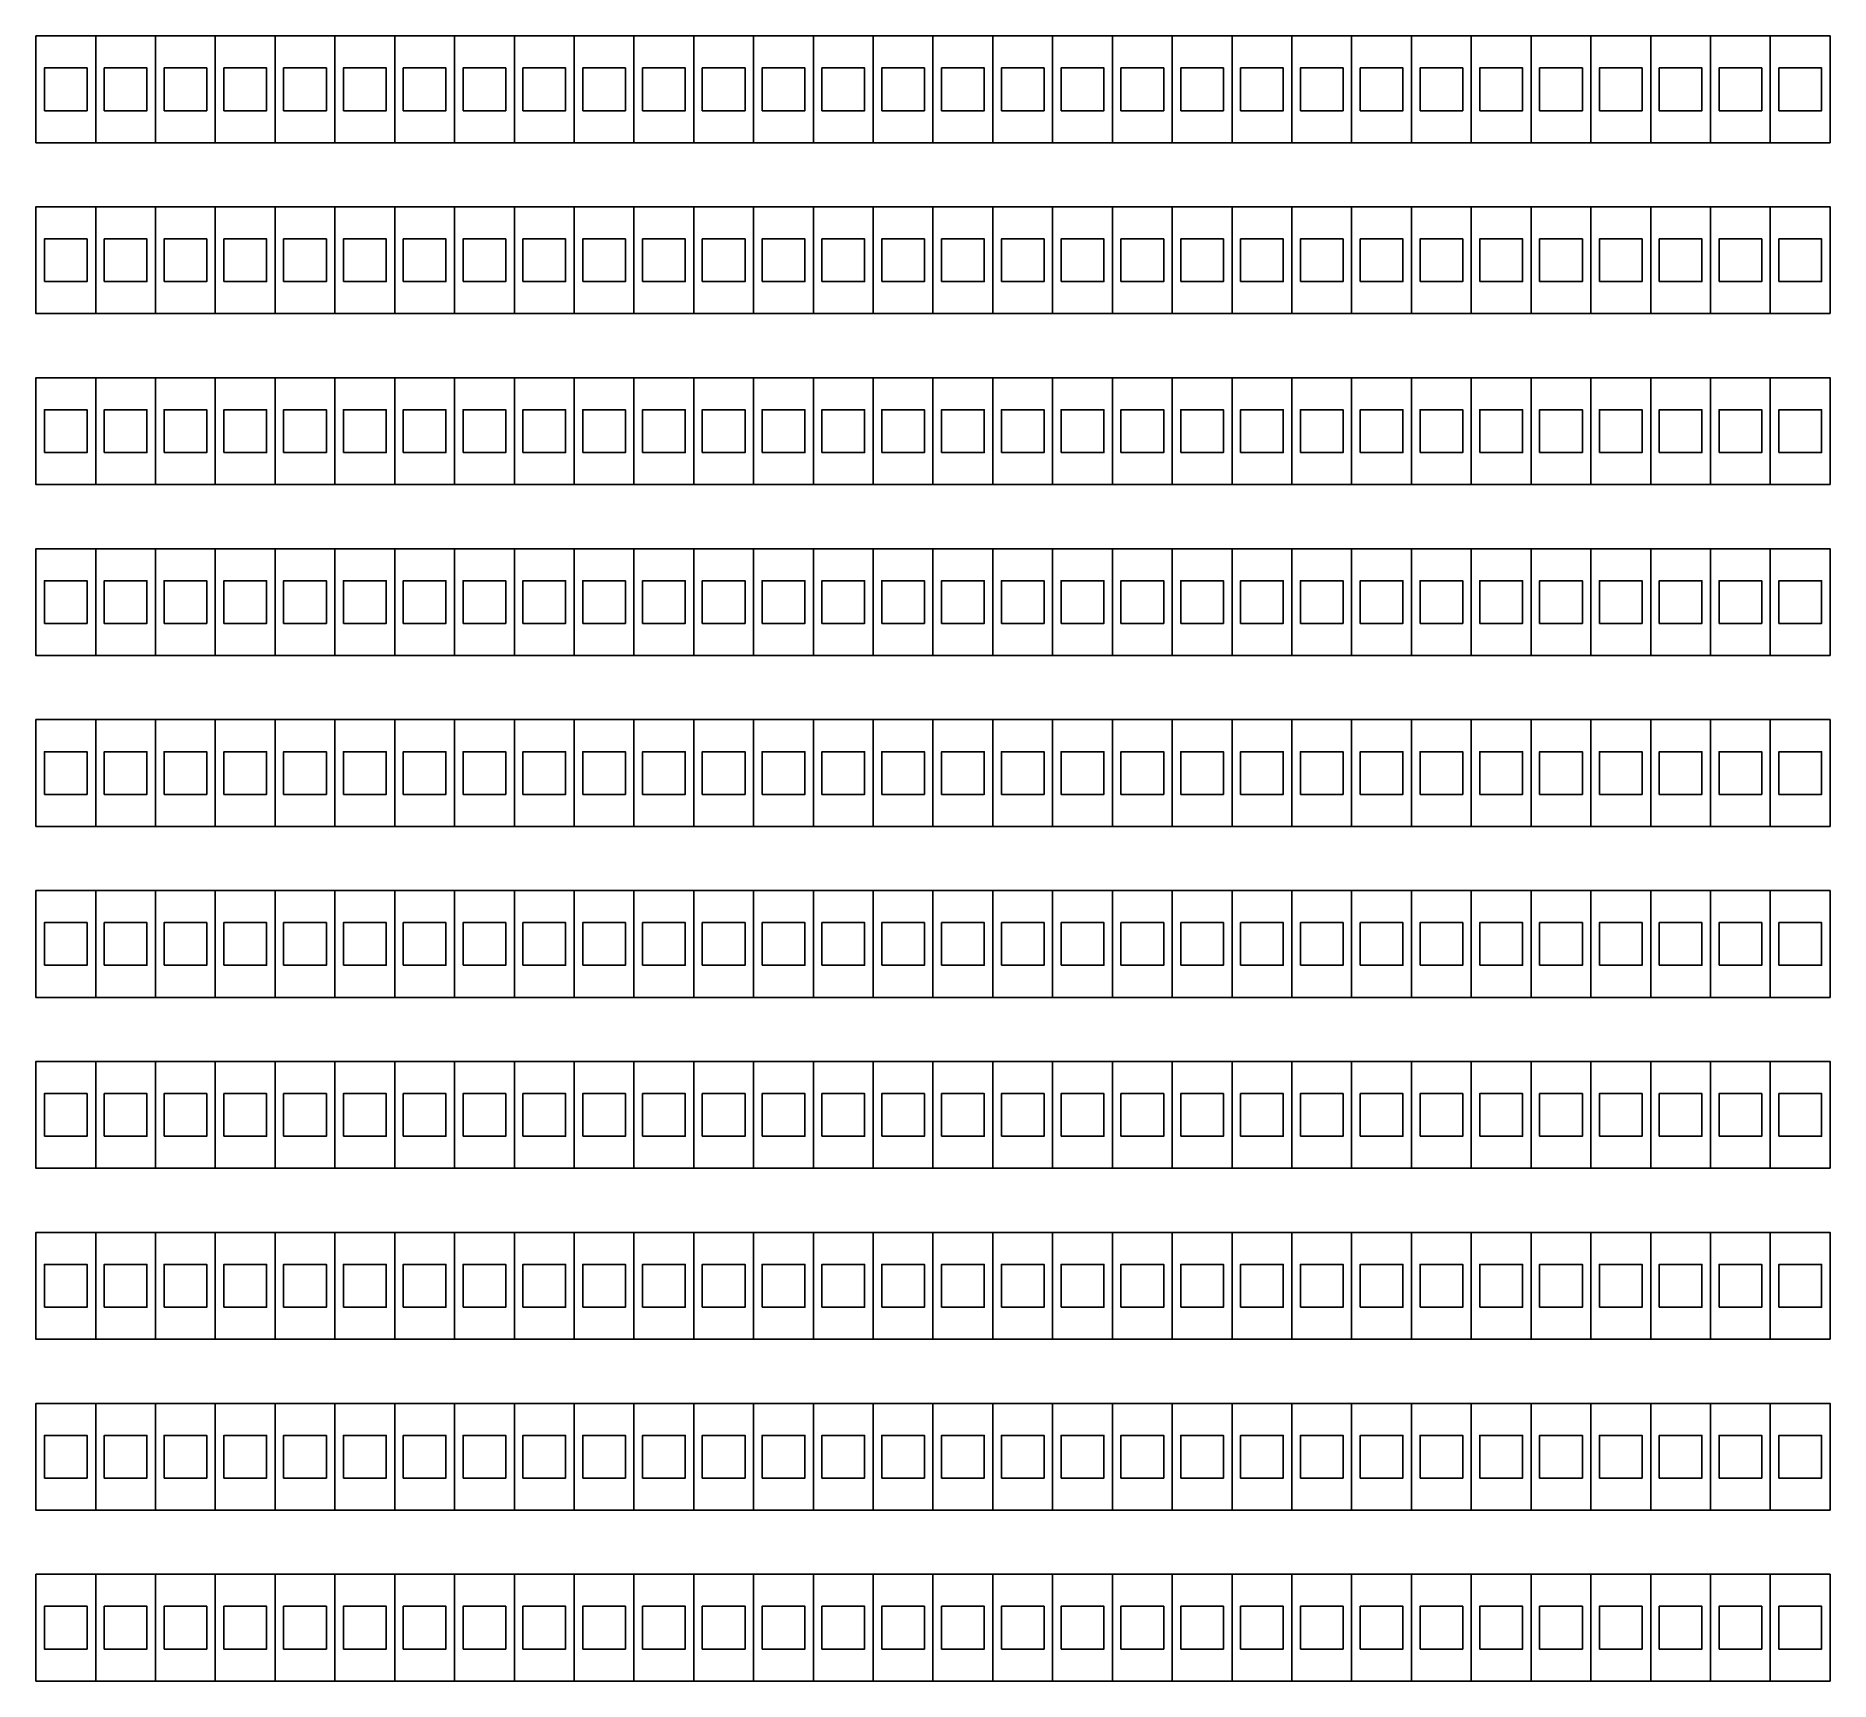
# Model space of a CAD drawing. Header units: millimetres. Extents: x -11 to 199, y 1 to 194.
import ezdxf

# ---------------------------------------------------------------- set-up
doc = ezdxf.new("R2010")
doc.units = ezdxf.units.MM
doc.layers.get('0').update_dxf_attribs({"linetype": 'CONTINUOUS'})

msp = doc.modelspace()

# ---------------------------------------------------------------- linework, layer by layer
for points in [[(-4, 181.25), (-4, 193.75), (-11, 193.75), (-11, 181.25)], [(3, 181.25), (3, 193.75), (-4, 193.75), (-4, 181.25)], [(10, 181.25), (10, 193.75), (3, 193.75), (3, 181.25)], [(17, 181.25), (17, 193.75), (10, 193.75), (10, 181.25)], [(24, 181.25), (24, 193.75), (17, 193.75), (17, 181.25)], [(31, 181.25), (31, 193.75), (24, 193.75), (24, 181.25)], [(38, 181.25), (38, 193.75), (31, 193.75), (31, 181.25)], [(45, 181.25), (45, 193.75), (38, 193.75), (38, 181.25)], [(52, 181.25), (52, 193.75), (45, 193.75), (45, 181.25)], [(59, 181.25), (59, 193.75), (52, 193.75), (52, 181.25)], [(66, 181.25), (66, 193.75), (59, 193.75), (59, 181.25)], [(73, 181.25), (73, 193.75), (66, 193.75), (66, 181.25)], [(80, 181.25), (80, 193.75), (73, 193.75), (73, 181.25)], [(87, 181.25), (87, 193.75), (80, 193.75), (80, 181.25)], [(94, 181.25), (94, 193.75), (87, 193.75), (87, 181.25)], [(101, 181.25), (101, 193.75), (94, 193.75), (94, 181.25)], [(108, 181.25), (108, 193.75), (101, 193.75), (101, 181.25)], [(115, 181.25), (115, 193.75), (108, 193.75), (108, 181.25)], [(122, 181.25), (122, 193.75), (115, 193.75), (115, 181.25)], [(129, 181.25), (129, 193.75), (122, 193.75), (122, 181.25)], [(136, 181.25), (136, 193.75), (129, 193.75), (129, 181.25)], [(143, 181.25), (143, 193.75), (136, 193.75), (136, 181.25)], [(150, 181.25), (150, 193.75), (143, 193.75), (143, 181.25)], [(157, 181.25), (157, 193.75), (150, 193.75), (150, 181.25)], [(164, 181.25), (164, 193.75), (157, 193.75), (157, 181.25)], [(171, 181.25), (171, 193.75), (164, 193.75), (164, 181.25)], [(178, 181.25), (178, 193.75), (171, 193.75), (171, 181.25)], [(185, 181.25), (185, 193.75), (178, 193.75), (178, 181.25)], [(192, 181.25), (192, 193.75), (185, 193.75), (185, 181.25)], [(199, 181.25), (199, 193.75), (192, 193.75), (192, 181.25)], [(-10, 185), (-10, 190), (-5, 190), (-5, 185)], [(-3, 185), (-3, 190), (2, 190), (2, 185)], [(4, 185), (4, 190), (9, 190), (9, 185)], [(11, 185), (11, 190), (16, 190), (16, 185)], [(18, 185), (18, 190), (23, 190), (23, 185)], [(25, 185), (25, 190), (30, 190), (30, 185)], [(32, 185), (32, 190), (37, 190), (37, 185)], [(39, 185), (39, 190), (44, 190), (44, 185)], [(46, 185), (46, 190), (51, 190), (51, 185)], [(53, 185), (53, 190), (58, 190), (58, 185)], [(60, 185), (60, 190), (65, 190), (65, 185)], [(67, 185), (67, 190), (72, 190), (72, 185)], [(74, 185), (74, 190), (79, 190), (79, 185)], [(81, 185), (81, 190), (86, 190), (86, 185)], [(88, 185), (88, 190), (93, 190), (93, 185)], [(95, 185), (95, 190), (100, 190), (100, 185)], [(102, 185), (102, 190), (107, 190), (107, 185)], [(109, 185), (109, 190), (114, 190), (114, 185)], [(116, 185), (116, 190), (121, 190), (121, 185)], [(123, 185), (123, 190), (128, 190), (128, 185)], [(130, 185), (130, 190), (135, 190), (135, 185)], [(137, 185), (137, 190), (142, 190), (142, 185)], [(144, 185), (144, 190), (149, 190), (149, 185)], [(151, 185), (151, 190), (156, 190), (156, 185)], [(158, 185), (158, 190), (163, 190), (163, 185)], [(165, 185), (165, 190), (170, 190), (170, 185)], [(172, 185), (172, 190), (177, 190), (177, 185)], [(179, 185), (179, 190), (184, 190), (184, 185)], [(186, 185), (186, 190), (191, 190), (191, 185)], [(193, 185), (193, 190), (198, 190), (198, 185)], [(-4, 161.25), (-4, 173.75), (-11, 173.75), (-11, 161.25)], [(3, 161.25), (3, 173.75), (-4, 173.75), (-4, 161.25)], [(10, 161.25), (10, 173.75), (3, 173.75), (3, 161.25)], [(17, 161.25), (17, 173.75), (10, 173.75), (10, 161.25)], [(24, 161.25), (24, 173.75), (17, 173.75), (17, 161.25)], [(31, 161.25), (31, 173.75), (24, 173.75), (24, 161.25)], [(38, 161.25), (38, 173.75), (31, 173.75), (31, 161.25)], [(45, 161.25), (45, 173.75), (38, 173.75), (38, 161.25)], [(52, 161.25), (52, 173.75), (45, 173.75), (45, 161.25)], [(59, 161.25), (59, 173.75), (52, 173.75), (52, 161.25)], [(66, 161.25), (66, 173.75), (59, 173.75), (59, 161.25)], [(73, 161.25), (73, 173.75), (66, 173.75), (66, 161.25)], [(80, 161.25), (80, 173.75), (73, 173.75), (73, 161.25)], [(87, 161.25), (87, 173.75), (80, 173.75), (80, 161.25)], [(94, 161.25), (94, 173.75), (87, 173.75), (87, 161.25)], [(101, 161.25), (101, 173.75), (94, 173.75), (94, 161.25)], [(108, 161.25), (108, 173.75), (101, 173.75), (101, 161.25)], [(115, 161.25), (115, 173.75), (108, 173.75), (108, 161.25)], [(122, 161.25), (122, 173.75), (115, 173.75), (115, 161.25)], [(129, 161.25), (129, 173.75), (122, 173.75), (122, 161.25)], [(136, 161.25), (136, 173.75), (129, 173.75), (129, 161.25)], [(143, 161.25), (143, 173.75), (136, 173.75), (136, 161.25)], [(150, 161.25), (150, 173.75), (143, 173.75), (143, 161.25)], [(157, 161.25), (157, 173.75), (150, 173.75), (150, 161.25)], [(164, 161.25), (164, 173.75), (157, 173.75), (157, 161.25)], [(171, 161.25), (171, 173.75), (164, 173.75), (164, 161.25)], [(178, 161.25), (178, 173.75), (171, 173.75), (171, 161.25)], [(185, 161.25), (185, 173.75), (178, 173.75), (178, 161.25)], [(192, 161.25), (192, 173.75), (185, 173.75), (185, 161.25)], [(199, 161.25), (199, 173.75), (192, 173.75), (192, 161.25)], [(-10, 165), (-10, 170), (-5, 170), (-5, 165)], [(-3, 165), (-3, 170), (2, 170), (2, 165)], [(4, 165), (4, 170), (9, 170), (9, 165)], [(11, 165), (11, 170), (16, 170), (16, 165)], [(18, 165), (18, 170), (23, 170), (23, 165)], [(25, 165), (25, 170), (30, 170), (30, 165)], [(32, 165), (32, 170), (37, 170), (37, 165)], [(39, 165), (39, 170), (44, 170), (44, 165)], [(46, 165), (46, 170), (51, 170), (51, 165)], [(53, 165), (53, 170), (58, 170), (58, 165)], [(60, 165), (60, 170), (65, 170), (65, 165)], [(67, 165), (67, 170), (72, 170), (72, 165)], [(74, 165), (74, 170), (79, 170), (79, 165)], [(81, 165), (81, 170), (86, 170), (86, 165)], [(88, 165), (88, 170), (93, 170), (93, 165)], [(95, 165), (95, 170), (100, 170), (100, 165)], [(102, 165), (102, 170), (107, 170), (107, 165)], [(109, 165), (109, 170), (114, 170), (114, 165)], [(116, 165), (116, 170), (121, 170), (121, 165)], [(123, 165), (123, 170), (128, 170), (128, 165)], [(130, 165), (130, 170), (135, 170), (135, 165)], [(137, 165), (137, 170), (142, 170), (142, 165)], [(144, 165), (144, 170), (149, 170), (149, 165)], [(151, 165), (151, 170), (156, 170), (156, 165)], [(158, 165), (158, 170), (163, 170), (163, 165)], [(165, 165), (165, 170), (170, 170), (170, 165)], [(172, 165), (172, 170), (177, 170), (177, 165)], [(179, 165), (179, 170), (184, 170), (184, 165)], [(186, 165), (186, 170), (191, 170), (191, 165)], [(193, 165), (193, 170), (198, 170), (198, 165)], [(-4, 141.25), (-4, 153.75), (-11, 153.75), (-11, 141.25)], [(3, 141.25), (3, 153.75), (-4, 153.75), (-4, 141.25)], [(10, 141.25), (10, 153.75), (3, 153.75), (3, 141.25)], [(17, 141.25), (17, 153.75), (10, 153.75), (10, 141.25)], [(24, 141.25), (24, 153.75), (17, 153.75), (17, 141.25)], [(31, 141.25), (31, 153.75), (24, 153.75), (24, 141.25)], [(38, 141.25), (38, 153.75), (31, 153.75), (31, 141.25)], [(45, 141.25), (45, 153.75), (38, 153.75), (38, 141.25)], [(52, 141.25), (52, 153.75), (45, 153.75), (45, 141.25)], [(59, 141.25), (59, 153.75), (52, 153.75), (52, 141.25)], [(66, 141.25), (66, 153.75), (59, 153.75), (59, 141.25)], [(73, 141.25), (73, 153.75), (66, 153.75), (66, 141.25)], [(80, 141.25), (80, 153.75), (73, 153.75), (73, 141.25)], [(87, 141.25), (87, 153.75), (80, 153.75), (80, 141.25)], [(94, 141.25), (94, 153.75), (87, 153.75), (87, 141.25)], [(101, 141.25), (101, 153.75), (94, 153.75), (94, 141.25)], [(108, 141.25), (108, 153.75), (101, 153.75), (101, 141.25)], [(115, 141.25), (115, 153.75), (108, 153.75), (108, 141.25)], [(122, 141.25), (122, 153.75), (115, 153.75), (115, 141.25)], [(129, 141.25), (129, 153.75), (122, 153.75), (122, 141.25)], [(136, 141.25), (136, 153.75), (129, 153.75), (129, 141.25)], [(143, 141.25), (143, 153.75), (136, 153.75), (136, 141.25)], [(150, 141.25), (150, 153.75), (143, 153.75), (143, 141.25)], [(157, 141.25), (157, 153.75), (150, 153.75), (150, 141.25)], [(164, 141.25), (164, 153.75), (157, 153.75), (157, 141.25)], [(171, 141.25), (171, 153.75), (164, 153.75), (164, 141.25)], [(178, 141.25), (178, 153.75), (171, 153.75), (171, 141.25)], [(185, 141.25), (185, 153.75), (178, 153.75), (178, 141.25)], [(192, 141.25), (192, 153.75), (185, 153.75), (185, 141.25)], [(199, 141.25), (199, 153.75), (192, 153.75), (192, 141.25)], [(-10, 145), (-10, 150), (-5, 150), (-5, 145)], [(-3, 145), (-3, 150), (2, 150), (2, 145)], [(4, 145), (4, 150), (9, 150), (9, 145)], [(11, 145), (11, 150), (16, 150), (16, 145)], [(18, 145), (18, 150), (23, 150), (23, 145)], [(25, 145), (25, 150), (30, 150), (30, 145)], [(32, 145), (32, 150), (37, 150), (37, 145)], [(39, 145), (39, 150), (44, 150), (44, 145)], [(46, 145), (46, 150), (51, 150), (51, 145)], [(53, 145), (53, 150), (58, 150), (58, 145)], [(60, 145), (60, 150), (65, 150), (65, 145)], [(67, 145), (67, 150), (72, 150), (72, 145)], [(74, 145), (74, 150), (79, 150), (79, 145)], [(81, 145), (81, 150), (86, 150), (86, 145)], [(88, 145), (88, 150), (93, 150), (93, 145)], [(95, 145), (95, 150), (100, 150), (100, 145)], [(102, 145), (102, 150), (107, 150), (107, 145)], [(109, 145), (109, 150), (114, 150), (114, 145)], [(116, 145), (116, 150), (121, 150), (121, 145)], [(123, 145), (123, 150), (128, 150), (128, 145)], [(130, 145), (130, 150), (135, 150), (135, 145)], [(137, 145), (137, 150), (142, 150), (142, 145)], [(144, 145), (144, 150), (149, 150), (149, 145)], [(151, 145), (151, 150), (156, 150), (156, 145)], [(158, 145), (158, 150), (163, 150), (163, 145)], [(165, 145), (165, 150), (170, 150), (170, 145)], [(172, 145), (172, 150), (177, 150), (177, 145)], [(179, 145), (179, 150), (184, 150), (184, 145)], [(186, 145), (186, 150), (191, 150), (191, 145)], [(193, 145), (193, 150), (198, 150), (198, 145)], [(-4, 121.25), (-4, 133.75), (-11, 133.75), (-11, 121.25)], [(3, 121.25), (3, 133.75), (-4, 133.75), (-4, 121.25)], [(10, 121.25), (10, 133.75), (3, 133.75), (3, 121.25)], [(17, 121.25), (17, 133.75), (10, 133.75), (10, 121.25)], [(24, 121.25), (24, 133.75), (17, 133.75), (17, 121.25)], [(31, 121.25), (31, 133.75), (24, 133.75), (24, 121.25)], [(38, 121.25), (38, 133.75), (31, 133.75), (31, 121.25)], [(45, 121.25), (45, 133.75), (38, 133.75), (38, 121.25)], [(52, 121.25), (52, 133.75), (45, 133.75), (45, 121.25)], [(59, 121.25), (59, 133.75), (52, 133.75), (52, 121.25)], [(66, 121.25), (66, 133.75), (59, 133.75), (59, 121.25)], [(73, 121.25), (73, 133.75), (66, 133.75), (66, 121.25)], [(80, 121.25), (80, 133.75), (73, 133.75), (73, 121.25)], [(87, 121.25), (87, 133.75), (80, 133.75), (80, 121.25)], [(94, 121.25), (94, 133.75), (87, 133.75), (87, 121.25)], [(101, 121.25), (101, 133.75), (94, 133.75), (94, 121.25)], [(108, 121.25), (108, 133.75), (101, 133.75), (101, 121.25)], [(115, 121.25), (115, 133.75), (108, 133.75), (108, 121.25)], [(122, 121.25), (122, 133.75), (115, 133.75), (115, 121.25)], [(129, 121.25), (129, 133.75), (122, 133.75), (122, 121.25)], [(136, 121.25), (136, 133.75), (129, 133.75), (129, 121.25)], [(143, 121.25), (143, 133.75), (136, 133.75), (136, 121.25)], [(150, 121.25), (150, 133.75), (143, 133.75), (143, 121.25)], [(157, 121.25), (157, 133.75), (150, 133.75), (150, 121.25)], [(164, 121.25), (164, 133.75), (157, 133.75), (157, 121.25)], [(171, 121.25), (171, 133.75), (164, 133.75), (164, 121.25)], [(178, 121.25), (178, 133.75), (171, 133.75), (171, 121.25)], [(185, 121.25), (185, 133.75), (178, 133.75), (178, 121.25)], [(192, 121.25), (192, 133.75), (185, 133.75), (185, 121.25)], [(199, 121.25), (199, 133.75), (192, 133.75), (192, 121.25)], [(-10, 125), (-10, 130), (-5, 130), (-5, 125)], [(-3, 125), (-3, 130), (2, 130), (2, 125)], [(4, 125), (4, 130), (9, 130), (9, 125)], [(11, 125), (11, 130), (16, 130), (16, 125)], [(18, 125), (18, 130), (23, 130), (23, 125)], [(25, 125), (25, 130), (30, 130), (30, 125)], [(32, 125), (32, 130), (37, 130), (37, 125)], [(39, 125), (39, 130), (44, 130), (44, 125)], [(46, 125), (46, 130), (51, 130), (51, 125)], [(53, 125), (53, 130), (58, 130), (58, 125)], [(60, 125), (60, 130), (65, 130), (65, 125)], [(67, 125), (67, 130), (72, 130), (72, 125)], [(74, 125), (74, 130), (79, 130), (79, 125)], [(81, 125), (81, 130), (86, 130), (86, 125)], [(88, 125), (88, 130), (93, 130), (93, 125)], [(95, 125), (95, 130), (100, 130), (100, 125)], [(102, 125), (102, 130), (107, 130), (107, 125)], [(109, 125), (109, 130), (114, 130), (114, 125)], [(116, 125), (116, 130), (121, 130), (121, 125)], [(123, 125), (123, 130), (128, 130), (128, 125)], [(130, 125), (130, 130), (135, 130), (135, 125)], [(137, 125), (137, 130), (142, 130), (142, 125)], [(144, 125), (144, 130), (149, 130), (149, 125)], [(151, 125), (151, 130), (156, 130), (156, 125)], [(158, 125), (158, 130), (163, 130), (163, 125)], [(165, 125), (165, 130), (170, 130), (170, 125)], [(172, 125), (172, 130), (177, 130), (177, 125)], [(179, 125), (179, 130), (184, 130), (184, 125)], [(186, 125), (186, 130), (191, 130), (191, 125)], [(193, 125), (193, 130), (198, 130), (198, 125)], [(-4, 101.25), (-4, 113.75), (-11, 113.75), (-11, 101.25)], [(3, 101.25), (3, 113.75), (-4, 113.75), (-4, 101.25)], [(10, 101.25), (10, 113.75), (3, 113.75), (3, 101.25)], [(17, 101.25), (17, 113.75), (10, 113.75), (10, 101.25)], [(24, 101.25), (24, 113.75), (17, 113.75), (17, 101.25)], [(31, 101.25), (31, 113.75), (24, 113.75), (24, 101.25)], [(38, 101.25), (38, 113.75), (31, 113.75), (31, 101.25)], [(45, 101.25), (45, 113.75), (38, 113.75), (38, 101.25)], [(52, 101.25), (52, 113.75), (45, 113.75), (45, 101.25)], [(59, 101.25), (59, 113.75), (52, 113.75), (52, 101.25)], [(66, 101.25), (66, 113.75), (59, 113.75), (59, 101.25)], [(73, 101.25), (73, 113.75), (66, 113.75), (66, 101.25)], [(80, 101.25), (80, 113.75), (73, 113.75), (73, 101.25)], [(87, 101.25), (87, 113.75), (80, 113.75), (80, 101.25)], [(94, 101.25), (94, 113.75), (87, 113.75), (87, 101.25)], [(101, 101.25), (101, 113.75), (94, 113.75), (94, 101.25)], [(108, 101.25), (108, 113.75), (101, 113.75), (101, 101.25)], [(115, 101.25), (115, 113.75), (108, 113.75), (108, 101.25)], [(122, 101.25), (122, 113.75), (115, 113.75), (115, 101.25)], [(129, 101.25), (129, 113.75), (122, 113.75), (122, 101.25)], [(136, 101.25), (136, 113.75), (129, 113.75), (129, 101.25)], [(143, 101.25), (143, 113.75), (136, 113.75), (136, 101.25)], [(150, 101.25), (150, 113.75), (143, 113.75), (143, 101.25)], [(157, 101.25), (157, 113.75), (150, 113.75), (150, 101.25)], [(164, 101.25), (164, 113.75), (157, 113.75), (157, 101.25)], [(171, 101.25), (171, 113.75), (164, 113.75), (164, 101.25)], [(178, 101.25), (178, 113.75), (171, 113.75), (171, 101.25)], [(185, 101.25), (185, 113.75), (178, 113.75), (178, 101.25)], [(192, 101.25), (192, 113.75), (185, 113.75), (185, 101.25)], [(199, 101.25), (199, 113.75), (192, 113.75), (192, 101.25)], [(-10, 105), (-10, 110), (-5, 110), (-5, 105)], [(-3, 105), (-3, 110), (2, 110), (2, 105)], [(4, 105), (4, 110), (9, 110), (9, 105)], [(11, 105), (11, 110), (16, 110), (16, 105)], [(18, 105), (18, 110), (23, 110), (23, 105)], [(25, 105), (25, 110), (30, 110), (30, 105)], [(32, 105), (32, 110), (37, 110), (37, 105)], [(39, 105), (39, 110), (44, 110), (44, 105)], [(46, 105), (46, 110), (51, 110), (51, 105)], [(53, 105), (53, 110), (58, 110), (58, 105)], [(60, 105), (60, 110), (65, 110), (65, 105)], [(67, 105), (67, 110), (72, 110), (72, 105)], [(74, 105), (74, 110), (79, 110), (79, 105)], [(81, 105), (81, 110), (86, 110), (86, 105)], [(88, 105), (88, 110), (93, 110), (93, 105)], [(95, 105), (95, 110), (100, 110), (100, 105)], [(102, 105), (102, 110), (107, 110), (107, 105)], [(109, 105), (109, 110), (114, 110), (114, 105)], [(116, 105), (116, 110), (121, 110), (121, 105)], [(123, 105), (123, 110), (128, 110), (128, 105)], [(130, 105), (130, 110), (135, 110), (135, 105)], [(137, 105), (137, 110), (142, 110), (142, 105)], [(144, 105), (144, 110), (149, 110), (149, 105)], [(151, 105), (151, 110), (156, 110), (156, 105)], [(158, 105), (158, 110), (163, 110), (163, 105)], [(165, 105), (165, 110), (170, 110), (170, 105)], [(172, 105), (172, 110), (177, 110), (177, 105)], [(179, 105), (179, 110), (184, 110), (184, 105)], [(186, 105), (186, 110), (191, 110), (191, 105)], [(193, 105), (193, 110), (198, 110), (198, 105)], [(-4, 81.25), (-4, 93.75), (-11, 93.75), (-11, 81.25)], [(3, 81.25), (3, 93.75), (-4, 93.75), (-4, 81.25)], [(10, 81.25), (10, 93.75), (3, 93.75), (3, 81.25)], [(17, 81.25), (17, 93.75), (10, 93.75), (10, 81.25)], [(24, 81.25), (24, 93.75), (17, 93.75), (17, 81.25)], [(31, 81.25), (31, 93.75), (24, 93.75), (24, 81.25)], [(38, 81.25), (38, 93.75), (31, 93.75), (31, 81.25)], [(45, 81.25), (45, 93.75), (38, 93.75), (38, 81.25)], [(52, 81.25), (52, 93.75), (45, 93.75), (45, 81.25)], [(59, 81.25), (59, 93.75), (52, 93.75), (52, 81.25)], [(66, 81.25), (66, 93.75), (59, 93.75), (59, 81.25)], [(73, 81.25), (73, 93.75), (66, 93.75), (66, 81.25)], [(80, 81.25), (80, 93.75), (73, 93.75), (73, 81.25)], [(87, 81.25), (87, 93.75), (80, 93.75), (80, 81.25)], [(94, 81.25), (94, 93.75), (87, 93.75), (87, 81.25)], [(101, 81.25), (101, 93.75), (94, 93.75), (94, 81.25)], [(108, 81.25), (108, 93.75), (101, 93.75), (101, 81.25)], [(115, 81.25), (115, 93.75), (108, 93.75), (108, 81.25)], [(122, 81.25), (122, 93.75), (115, 93.75), (115, 81.25)], [(129, 81.25), (129, 93.75), (122, 93.75), (122, 81.25)], [(136, 81.25), (136, 93.75), (129, 93.75), (129, 81.25)], [(143, 81.25), (143, 93.75), (136, 93.75), (136, 81.25)], [(150, 81.25), (150, 93.75), (143, 93.75), (143, 81.25)], [(157, 81.25), (157, 93.75), (150, 93.75), (150, 81.25)], [(164, 81.25), (164, 93.75), (157, 93.75), (157, 81.25)], [(171, 81.25), (171, 93.75), (164, 93.75), (164, 81.25)], [(178, 81.25), (178, 93.75), (171, 93.75), (171, 81.25)], [(185, 81.25), (185, 93.75), (178, 93.75), (178, 81.25)], [(192, 81.25), (192, 93.75), (185, 93.75), (185, 81.25)], [(199, 81.25), (199, 93.75), (192, 93.75), (192, 81.25)], [(-10, 85), (-10, 90), (-5, 90), (-5, 85)], [(-3, 85), (-3, 90), (2, 90), (2, 85)], [(4, 85), (4, 90), (9, 90), (9, 85)], [(11, 85), (11, 90), (16, 90), (16, 85)], [(18, 85), (18, 90), (23, 90), (23, 85)], [(25, 85), (25, 90), (30, 90), (30, 85)], [(32, 85), (32, 90), (37, 90), (37, 85)], [(39, 85), (39, 90), (44, 90), (44, 85)], [(46, 85), (46, 90), (51, 90), (51, 85)], [(53, 85), (53, 90), (58, 90), (58, 85)], [(60, 85), (60, 90), (65, 90), (65, 85)], [(67, 85), (67, 90), (72, 90), (72, 85)], [(74, 85), (74, 90), (79, 90), (79, 85)], [(81, 85), (81, 90), (86, 90), (86, 85)], [(88, 85), (88, 90), (93, 90), (93, 85)], [(95, 85), (95, 90), (100, 90), (100, 85)], [(102, 85), (102, 90), (107, 90), (107, 85)], [(109, 85), (109, 90), (114, 90), (114, 85)], [(116, 85), (116, 90), (121, 90), (121, 85)], [(123, 85), (123, 90), (128, 90), (128, 85)], [(130, 85), (130, 90), (135, 90), (135, 85)], [(137, 85), (137, 90), (142, 90), (142, 85)], [(144, 85), (144, 90), (149, 90), (149, 85)], [(151, 85), (151, 90), (156, 90), (156, 85)], [(158, 85), (158, 90), (163, 90), (163, 85)], [(165, 85), (165, 90), (170, 90), (170, 85)], [(172, 85), (172, 90), (177, 90), (177, 85)], [(179, 85), (179, 90), (184, 90), (184, 85)], [(186, 85), (186, 90), (191, 90), (191, 85)], [(193, 85), (193, 90), (198, 90), (198, 85)], [(-4, 61.25), (-4, 73.75), (-11, 73.75), (-11, 61.25)], [(3, 61.25), (3, 73.75), (-4, 73.75), (-4, 61.25)], [(10, 61.25), (10, 73.75), (3, 73.75), (3, 61.25)], [(17, 61.25), (17, 73.75), (10, 73.75), (10, 61.25)], [(24, 61.25), (24, 73.75), (17, 73.75), (17, 61.25)], [(31, 61.25), (31, 73.75), (24, 73.75), (24, 61.25)], [(38, 61.25), (38, 73.75), (31, 73.75), (31, 61.25)], [(45, 61.25), (45, 73.75), (38, 73.75), (38, 61.25)], [(52, 61.25), (52, 73.75), (45, 73.75), (45, 61.25)], [(59, 61.25), (59, 73.75), (52, 73.75), (52, 61.25)], [(66, 61.25), (66, 73.75), (59, 73.75), (59, 61.25)], [(73, 61.25), (73, 73.75), (66, 73.75), (66, 61.25)], [(80, 61.25), (80, 73.75), (73, 73.75), (73, 61.25)], [(87, 61.25), (87, 73.75), (80, 73.75), (80, 61.25)], [(94, 61.25), (94, 73.75), (87, 73.75), (87, 61.25)], [(101, 61.25), (101, 73.75), (94, 73.75), (94, 61.25)], [(108, 61.25), (108, 73.75), (101, 73.75), (101, 61.25)], [(115, 61.25), (115, 73.75), (108, 73.75), (108, 61.25)], [(122, 61.25), (122, 73.75), (115, 73.75), (115, 61.25)], [(129, 61.25), (129, 73.75), (122, 73.75), (122, 61.25)], [(136, 61.25), (136, 73.75), (129, 73.75), (129, 61.25)], [(143, 61.25), (143, 73.75), (136, 73.75), (136, 61.25)], [(150, 61.25), (150, 73.75), (143, 73.75), (143, 61.25)], [(157, 61.25), (157, 73.75), (150, 73.75), (150, 61.25)], [(164, 61.25), (164, 73.75), (157, 73.75), (157, 61.25)], [(171, 61.25), (171, 73.75), (164, 73.75), (164, 61.25)], [(178, 61.25), (178, 73.75), (171, 73.75), (171, 61.25)], [(185, 61.25), (185, 73.75), (178, 73.75), (178, 61.25)], [(192, 61.25), (192, 73.75), (185, 73.75), (185, 61.25)], [(199, 61.25), (199, 73.75), (192, 73.75), (192, 61.25)], [(-10, 65), (-10, 70), (-5, 70), (-5, 65)], [(-3, 65), (-3, 70), (2, 70), (2, 65)], [(4, 65), (4, 70), (9, 70), (9, 65)], [(11, 65), (11, 70), (16, 70), (16, 65)], [(18, 65), (18, 70), (23, 70), (23, 65)], [(25, 65), (25, 70), (30, 70), (30, 65)], [(32, 65), (32, 70), (37, 70), (37, 65)], [(39, 65), (39, 70), (44, 70), (44, 65)], [(46, 65), (46, 70), (51, 70), (51, 65)], [(53, 65), (53, 70), (58, 70), (58, 65)], [(60, 65), (60, 70), (65, 70), (65, 65)], [(67, 65), (67, 70), (72, 70), (72, 65)], [(74, 65), (74, 70), (79, 70), (79, 65)], [(81, 65), (81, 70), (86, 70), (86, 65)], [(88, 65), (88, 70), (93, 70), (93, 65)], [(95, 65), (95, 70), (100, 70), (100, 65)], [(102, 65), (102, 70), (107, 70), (107, 65)], [(109, 65), (109, 70), (114, 70), (114, 65)], [(116, 65), (116, 70), (121, 70), (121, 65)], [(123, 65), (123, 70), (128, 70), (128, 65)], [(130, 65), (130, 70), (135, 70), (135, 65)], [(137, 65), (137, 70), (142, 70), (142, 65)], [(144, 65), (144, 70), (149, 70), (149, 65)], [(151, 65), (151, 70), (156, 70), (156, 65)], [(158, 65), (158, 70), (163, 70), (163, 65)], [(165, 65), (165, 70), (170, 70), (170, 65)], [(172, 65), (172, 70), (177, 70), (177, 65)], [(179, 65), (179, 70), (184, 70), (184, 65)], [(186, 65), (186, 70), (191, 70), (191, 65)], [(193, 65), (193, 70), (198, 70), (198, 65)], [(-4, 41.25), (-4, 53.75), (-11, 53.75), (-11, 41.25)], [(3, 41.25), (3, 53.75), (-4, 53.75), (-4, 41.25)], [(10, 41.25), (10, 53.75), (3, 53.75), (3, 41.25)], [(17, 41.25), (17, 53.75), (10, 53.75), (10, 41.25)], [(24, 41.25), (24, 53.75), (17, 53.75), (17, 41.25)], [(31, 41.25), (31, 53.75), (24, 53.75), (24, 41.25)], [(38, 41.25), (38, 53.75), (31, 53.75), (31, 41.25)], [(45, 41.25), (45, 53.75), (38, 53.75), (38, 41.25)], [(52, 41.25), (52, 53.75), (45, 53.75), (45, 41.25)], [(59, 41.25), (59, 53.75), (52, 53.75), (52, 41.25)], [(66, 41.25), (66, 53.75), (59, 53.75), (59, 41.25)], [(73, 41.25), (73, 53.75), (66, 53.75), (66, 41.25)], [(80, 41.25), (80, 53.75), (73, 53.75), (73, 41.25)], [(87, 41.25), (87, 53.75), (80, 53.75), (80, 41.25)], [(94, 41.25), (94, 53.75), (87, 53.75), (87, 41.25)], [(101, 41.25), (101, 53.75), (94, 53.75), (94, 41.25)], [(108, 41.25), (108, 53.75), (101, 53.75), (101, 41.25)], [(115, 41.25), (115, 53.75), (108, 53.75), (108, 41.25)], [(122, 41.25), (122, 53.75), (115, 53.75), (115, 41.25)], [(129, 41.25), (129, 53.75), (122, 53.75), (122, 41.25)], [(136, 41.25), (136, 53.75), (129, 53.75), (129, 41.25)], [(143, 41.25), (143, 53.75), (136, 53.75), (136, 41.25)], [(150, 41.25), (150, 53.75), (143, 53.75), (143, 41.25)], [(157, 41.25), (157, 53.75), (150, 53.75), (150, 41.25)], [(164, 41.25), (164, 53.75), (157, 53.75), (157, 41.25)], [(171, 41.25), (171, 53.75), (164, 53.75), (164, 41.25)], [(178, 41.25), (178, 53.75), (171, 53.75), (171, 41.25)], [(185, 41.25), (185, 53.75), (178, 53.75), (178, 41.25)], [(192, 41.25), (192, 53.75), (185, 53.75), (185, 41.25)], [(199, 41.25), (199, 53.75), (192, 53.75), (192, 41.25)], [(-10, 45), (-10, 50), (-5, 50), (-5, 45)], [(-3, 45), (-3, 50), (2, 50), (2, 45)], [(4, 45), (4, 50), (9, 50), (9, 45)], [(11, 45), (11, 50), (16, 50), (16, 45)], [(18, 45), (18, 50), (23, 50), (23, 45)], [(25, 45), (25, 50), (30, 50), (30, 45)], [(32, 45), (32, 50), (37, 50), (37, 45)], [(39, 45), (39, 50), (44, 50), (44, 45)], [(46, 45), (46, 50), (51, 50), (51, 45)], [(53, 45), (53, 50), (58, 50), (58, 45)], [(60, 45), (60, 50), (65, 50), (65, 45)], [(67, 45), (67, 50), (72, 50), (72, 45)], [(74, 45), (74, 50), (79, 50), (79, 45)], [(81, 45), (81, 50), (86, 50), (86, 45)], [(88, 45), (88, 50), (93, 50), (93, 45)], [(95, 45), (95, 50), (100, 50), (100, 45)], [(102, 45), (102, 50), (107, 50), (107, 45)], [(109, 45), (109, 50), (114, 50), (114, 45)], [(116, 45), (116, 50), (121, 50), (121, 45)], [(123, 45), (123, 50), (128, 50), (128, 45)], [(130, 45), (130, 50), (135, 50), (135, 45)], [(137, 45), (137, 50), (142, 50), (142, 45)], [(144, 45), (144, 50), (149, 50), (149, 45)], [(151, 45), (151, 50), (156, 50), (156, 45)], [(158, 45), (158, 50), (163, 50), (163, 45)], [(165, 45), (165, 50), (170, 50), (170, 45)], [(172, 45), (172, 50), (177, 50), (177, 45)], [(179, 45), (179, 50), (184, 50), (184, 45)], [(186, 45), (186, 50), (191, 50), (191, 45)], [(193, 45), (193, 50), (198, 50), (198, 45)], [(-4, 21.25), (-4, 33.75), (-11, 33.75), (-11, 21.25)], [(3, 21.25), (3, 33.75), (-4, 33.75), (-4, 21.25)], [(10, 21.25), (10, 33.75), (3, 33.75), (3, 21.25)], [(17, 21.25), (17, 33.75), (10, 33.75), (10, 21.25)], [(24, 21.25), (24, 33.75), (17, 33.75), (17, 21.25)], [(31, 21.25), (31, 33.75), (24, 33.75), (24, 21.25)], [(38, 21.25), (38, 33.75), (31, 33.75), (31, 21.25)], [(45, 21.25), (45, 33.75), (38, 33.75), (38, 21.25)], [(52, 21.25), (52, 33.75), (45, 33.75), (45, 21.25)], [(59, 21.25), (59, 33.75), (52, 33.75), (52, 21.25)], [(66, 21.25), (66, 33.75), (59, 33.75), (59, 21.25)], [(73, 21.25), (73, 33.75), (66, 33.75), (66, 21.25)], [(80, 21.25), (80, 33.75), (73, 33.75), (73, 21.25)], [(87, 21.25), (87, 33.75), (80, 33.75), (80, 21.25)], [(94, 21.25), (94, 33.75), (87, 33.75), (87, 21.25)], [(101, 21.25), (101, 33.75), (94, 33.75), (94, 21.25)], [(108, 21.25), (108, 33.75), (101, 33.75), (101, 21.25)], [(115, 21.25), (115, 33.75), (108, 33.75), (108, 21.25)], [(122, 21.25), (122, 33.75), (115, 33.75), (115, 21.25)], [(129, 21.25), (129, 33.75), (122, 33.75), (122, 21.25)], [(136, 21.25), (136, 33.75), (129, 33.75), (129, 21.25)], [(143, 21.25), (143, 33.75), (136, 33.75), (136, 21.25)], [(150, 21.25), (150, 33.75), (143, 33.75), (143, 21.25)], [(157, 21.25), (157, 33.75), (150, 33.75), (150, 21.25)], [(164, 21.25), (164, 33.75), (157, 33.75), (157, 21.25)], [(171, 21.25), (171, 33.75), (164, 33.75), (164, 21.25)], [(178, 21.25), (178, 33.75), (171, 33.75), (171, 21.25)], [(185, 21.25), (185, 33.75), (178, 33.75), (178, 21.25)], [(192, 21.25), (192, 33.75), (185, 33.75), (185, 21.25)], [(199, 21.25), (199, 33.75), (192, 33.75), (192, 21.25)], [(-10, 25), (-10, 30), (-5, 30), (-5, 25)], [(-3, 25), (-3, 30), (2, 30), (2, 25)], [(4, 25), (4, 30), (9, 30), (9, 25)], [(11, 25), (11, 30), (16, 30), (16, 25)], [(18, 25), (18, 30), (23, 30), (23, 25)], [(25, 25), (25, 30), (30, 30), (30, 25)], [(32, 25), (32, 30), (37, 30), (37, 25)], [(39, 25), (39, 30), (44, 30), (44, 25)], [(46, 25), (46, 30), (51, 30), (51, 25)], [(53, 25), (53, 30), (58, 30), (58, 25)], [(60, 25), (60, 30), (65, 30), (65, 25)], [(67, 25), (67, 30), (72, 30), (72, 25)], [(74, 25), (74, 30), (79, 30), (79, 25)], [(81, 25), (81, 30), (86, 30), (86, 25)], [(88, 25), (88, 30), (93, 30), (93, 25)], [(95, 25), (95, 30), (100, 30), (100, 25)], [(102, 25), (102, 30), (107, 30), (107, 25)], [(109, 25), (109, 30), (114, 30), (114, 25)], [(116, 25), (116, 30), (121, 30), (121, 25)], [(123, 25), (123, 30), (128, 30), (128, 25)], [(130, 25), (130, 30), (135, 30), (135, 25)], [(137, 25), (137, 30), (142, 30), (142, 25)], [(144, 25), (144, 30), (149, 30), (149, 25)], [(151, 25), (151, 30), (156, 30), (156, 25)], [(158, 25), (158, 30), (163, 30), (163, 25)], [(165, 25), (165, 30), (170, 30), (170, 25)], [(172, 25), (172, 30), (177, 30), (177, 25)], [(179, 25), (179, 30), (184, 30), (184, 25)], [(186, 25), (186, 30), (191, 30), (191, 25)], [(193, 25), (193, 30), (198, 30), (198, 25)], [(-4, 13.75), (-11, 13.75), (-11, 1.25), (-4, 1.25)], [(3, 1.25), (3, 13.75), (-4, 13.75), (-4, 1.25)], [(10, 1.25), (10, 13.75), (3, 13.75), (3, 1.25)], [(17, 1.25), (17, 13.75), (10, 13.75), (10, 1.25)], [(24, 1.25), (24, 13.75), (17, 13.75), (17, 1.25)], [(31, 1.25), (31, 13.75), (24, 13.75), (24, 1.25)], [(38, 1.25), (38, 13.75), (31, 13.75), (31, 1.25)], [(45, 1.25), (45, 13.75), (38, 13.75), (38, 1.25)], [(52, 1.25), (52, 13.75), (45, 13.75), (45, 1.25)], [(59, 1.25), (59, 13.75), (52, 13.75), (52, 1.25)], [(66, 1.25), (66, 13.75), (59, 13.75), (59, 1.25)], [(73, 1.25), (73, 13.75), (66, 13.75), (66, 1.25)], [(80, 1.25), (80, 13.75), (73, 13.75), (73, 1.25)], [(87, 1.25), (87, 13.75), (80, 13.75), (80, 1.25)], [(94, 1.25), (94, 13.75), (87, 13.75), (87, 1.25)], [(101, 1.25), (101, 13.75), (94, 13.75), (94, 1.25)], [(108, 1.25), (108, 13.75), (101, 13.75), (101, 1.25)], [(115, 1.25), (115, 13.75), (108, 13.75), (108, 1.25)], [(122, 1.25), (122, 13.75), (115, 13.75), (115, 1.25)], [(129, 1.25), (129, 13.75), (122, 13.75), (122, 1.25)], [(136, 1.25), (136, 13.75), (129, 13.75), (129, 1.25)], [(143, 1.25), (143, 13.75), (136, 13.75), (136, 1.25)], [(150, 1.25), (150, 13.75), (143, 13.75), (143, 1.25)], [(157, 1.25), (157, 13.75), (150, 13.75), (150, 1.25)], [(164, 1.25), (164, 13.75), (157, 13.75), (157, 1.25)], [(171, 1.25), (171, 13.75), (164, 13.75), (164, 1.25)], [(178, 1.25), (178, 13.75), (171, 13.75), (171, 1.25)], [(185, 1.25), (185, 13.75), (178, 13.75), (178, 1.25)], [(192, 1.25), (192, 13.75), (185, 13.75), (185, 1.25)], [(199, 1.25), (199, 13.75), (192, 13.75), (192, 1.25)], [(-5, 5), (-10, 5), (-10, 10), (-5, 10)], [(-3, 5), (-3, 10), (2, 10), (2, 5)], [(4, 5), (4, 10), (9, 10), (9, 5)], [(11, 5), (11, 10), (16, 10), (16, 5)], [(18, 5), (18, 10), (23, 10), (23, 5)], [(25, 5), (25, 10), (30, 10), (30, 5)], [(32, 5), (32, 10), (37, 10), (37, 5)], [(39, 5), (39, 10), (44, 10), (44, 5)], [(46, 5), (46, 10), (51, 10), (51, 5)], [(53, 5), (53, 10), (58, 10), (58, 5)], [(60, 5), (60, 10), (65, 10), (65, 5)], [(67, 5), (67, 10), (72, 10), (72, 5)], [(74, 5), (74, 10), (79, 10), (79, 5)], [(81, 5), (81, 10), (86, 10), (86, 5)], [(88, 5), (88, 10), (93, 10), (93, 5)], [(95, 5), (95, 10), (100, 10), (100, 5)], [(102, 5), (102, 10), (107, 10), (107, 5)], [(109, 5), (109, 10), (114, 10), (114, 5)], [(116, 5), (116, 10), (121, 10), (121, 5)], [(123, 5), (123, 10), (128, 10), (128, 5)], [(130, 5), (130, 10), (135, 10), (135, 5)], [(137, 5), (137, 10), (142, 10), (142, 5)], [(144, 5), (144, 10), (149, 10), (149, 5)], [(151, 5), (151, 10), (156, 10), (156, 5)], [(158, 5), (158, 10), (163, 10), (163, 5)], [(165, 5), (165, 10), (170, 10), (170, 5)], [(172, 5), (172, 10), (177, 10), (177, 5)], [(179, 5), (179, 10), (184, 10), (184, 5)], [(186, 5), (186, 10), (191, 10), (191, 5)], [(193, 5), (193, 10), (198, 10), (198, 5)]]:
    msp.add_lwpolyline(points, close=True)

doc.saveas('drawing.dxf')
